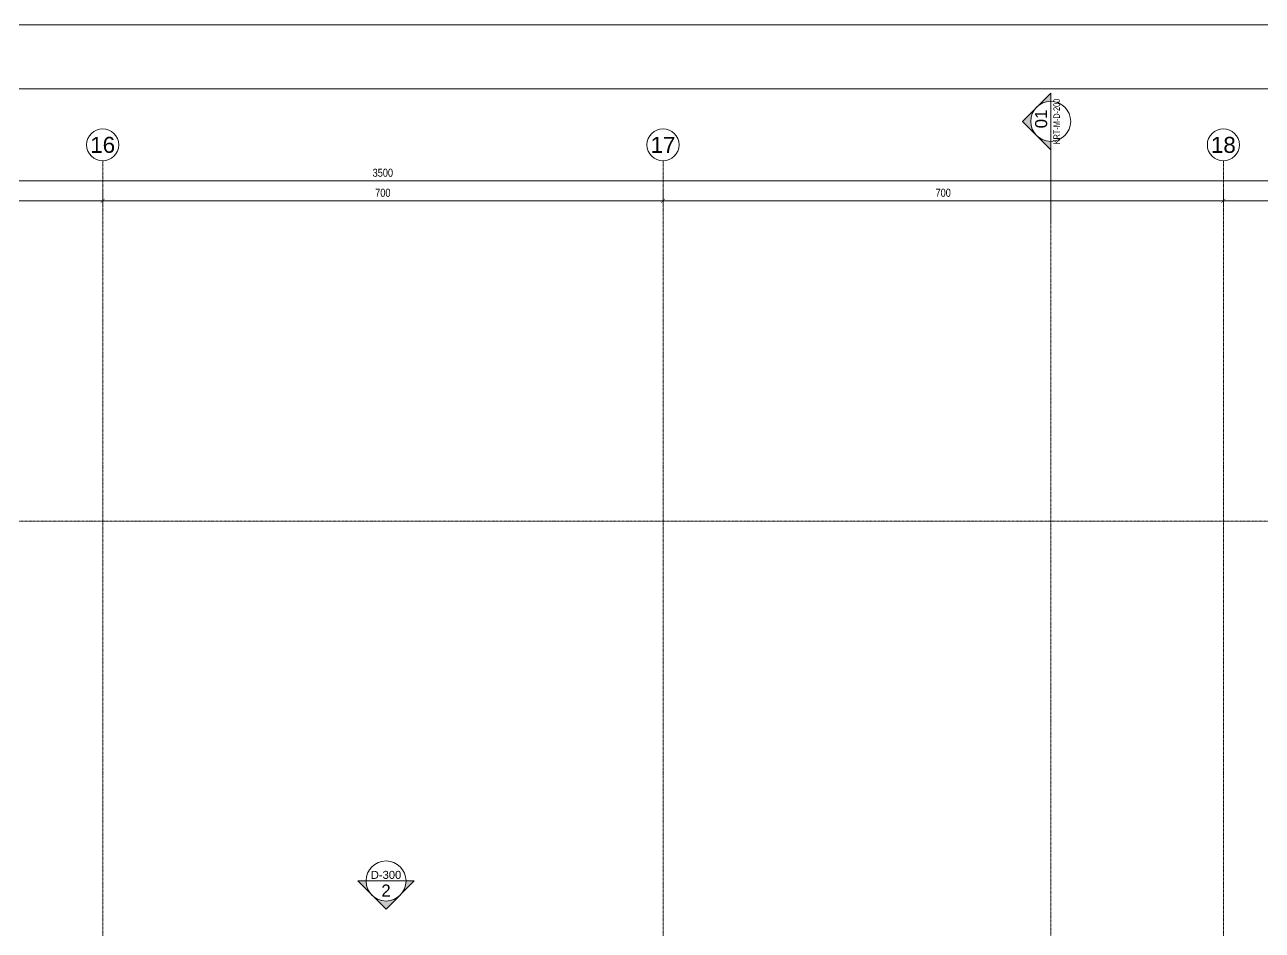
# Model space of a CAD drawing. Extents: x -1439 to 23780, y -1362 to 4476.
# Drawn here: x 2525 to 4071, y 3074 to 4205 of the extents above; entities that cross this region are included whole.
import ezdxf
from ezdxf.enums import TextEntityAlignment as Align

# ---------------------------------------------------------------- set-up
doc = ezdxf.new("R2010")
doc.units = 0
doc.header["$MEASUREMENT"] = 0
doc.linetypes.add('Audi$0$DASHDOT2', pattern=[0.5, 0.25, -0.125, 0, -0.125])
doc.layers.get('0').update_dxf_attribs({"color": 9, "lineweight": 9})
doc.layers.get('Defpoints').update_dxf_attribs({"color": 9, "lineweight": 9})
for name, color, linetype, lineweight in [('Audi$0$10', 8, 'Continuous', 9), ('Audi$0$21', 8, 'Continuous', 9), ('Audi$0$24', 8, 'Audi$0$DASHDOT2', 9), ('Audi$0$25', 8, 'Continuous', 9)]:
    doc.layers.add(name, color=color, linetype=linetype, lineweight=lineweight)
doc.layers.add('Audi$0$40A', color=8, linetype='Continuous', lineweight=9, plot=False)
doc.styles.add('Audi$0$Arial', font='arial.ttf', dxfattribs={"height": 2.5})
doc.styles.add('Audi$0$MuuM_TEXT-STANDART', font='ARIALN.TTF')
doc.dimstyles.new('Audi$0$MuuM_DIM50', dxfattribs={"dimscale": 5, "dimtxt": 2, "dimasz": 1, "dimexe": 1, "dimexo": 1, "dimgap": 1, "dimtad": 1, "dimdec": 1, "dimrnd": 0.5, "dimdsep": 46, "dimtxsty": 'Audi$0$MuuM_TEXT-STANDART', "dimblk": 'Audi$0$_ArchTick', "dimcen": 0, "dimdle": 0.15, "dimclrd": 256, "dimclre": 256, "dimclrt": 256, "dimadec": 0, "dimazin": 0, "dimtfac": 5, "dimtdec": 1, "dimtix": 1, "dimtmove": 2, "dimatfit": 3, "dimldrblk": 'Audi$0$_Dot', "dimfxl": 3, "dimfxlon": 1, "dimtolj": 1, "dimlwd": -1, "dimlwe": -1, "dimarcsym": 0})

# ---------------------------------------------------------------- blocks, each defined once
blk = doc.blocks.new('Audi$0$0_exteriorelevation1')
h = blk.add_hatch(color=256)
h.dxf.hatch_style = 1
h.paths.add_polyline_path([(0, 7.07), (-3.54, 3.54, -0.414214), (3.54, 3.54)])
h = blk.add_hatch(color=256)
edge = h.paths.add_edge_path()
edge.add_arc((0, 0), 5, 135, 180)
edge.add_line((-5, 0), (-7.07, 0))
edge.add_line((-7.07, 0), (-3.54, 3.54))
edge = h.paths.add_edge_path()
edge.add_line((5, 0), (7.07, 0))
edge.add_line((7.07, 0), (3.54, 3.54))
edge.add_arc((0, 0), 5, 0, 45, ccw=False)
blk.add_lwpolyline([(7.07, 0), (0, 7.07), (-7.07, 0), (7.07, 0)])
blk.add_lwpolyline([(7.07, 0), (0, 7.07), (-7.07, 0), (7.07, 0)])
blk.add_circle((0, 0), 5)
at = {"style": 'Audi$0$Arial'}
blk.add_attdef('KESITADI', text='', height=3, dxfattribs=at).set_placement((0, 0), align=Align.BOTTOM_CENTER)
blk.add_attdef('PAFTAADI', text='', height=2, dxfattribs=at).set_placement((0, -0.5), align=Align.TOP_CENTER)
blk = doc.blocks.new('Audi$0$0_aks')
at = {"linetype": 'Continuous'}
blk.add_circle((0, 0), 2, dxfattribs=at)
at = {"style": 'Audi$0$Arial'}
blk.add_attdef('AKS', text='', height=2, dxfattribs=at).set_placement((0, 0), align=Align.MIDDLE_CENTER)
blk = doc.blocks.new('Audi$0$_ArchTick')
at = {"color": 0, "linetype": 'ByBlock', "const_width": 0.15}
blk.add_lwpolyline([(-0.5, -0.5), (0.5, 0.5)], dxfattribs=at)
blk = doc.blocks.new('*D507')
at = {"layer": 'Audi$0$25', "transparency": 16777216}
for p, q in [((-3500, 1240), (-3500, 1220)), ((0, 1240), (0, 1220)), ((-3500.8, 1225), (0.7, 1225))]:
    blk.add_line(p, q, dxfattribs=at)
at = {"layer": 'Defpoints', "color": 0, "transparency": 16777216}
for p in [(-3500, 1250), (0, 1250), (0, 1225)]:
    blk.add_point(p, dxfattribs=at)
at = {"layer": 'Audi$0$25', "transparency": 16777216, "xscale": 5, "yscale": 5, "zscale": 5, "rotation": 180}
blk.add_blockref('Audi$0$_ArchTick', (-3500, 1225), dxfattribs=at)
at = {"layer": 'Audi$0$25', "transparency": 16777216, "xscale": 5, "yscale": 5, "zscale": 5}
blk.add_blockref('Audi$0$_ArchTick', (0, 1225), dxfattribs=at)
at = {"layer": 'Audi$0$25', "transparency": 16777216, "insert": (-1750, 1235.1), "char_height": 10, "attachment_point": 5, "style": 'Audi$0$MuuM_TEXT-STANDART'}
blk.add_mtext('\\A1;3500', dxfattribs=at)
blk = doc.blocks.new('Audi$0$_Dot')
at = {"color": 0, "linetype": 'ByBlock', "lineweight": -2}
blk.add_line((-0.5, 0), (-1, 0), dxfattribs=at)
at = {"color": 0, "linetype": 'ByBlock', "const_width": 0.5}
blk.add_lwpolyline([(-0.25, 0, 1), (0.25, 0, 1)], format="xyb", close=True, dxfattribs=at)
blk = doc.blocks.new('*D508')
at = {"layer": 'Audi$0$25', "transparency": 16777216}
for p, q in [((-700, 1215), (-700, 1195)), ((0, 1215), (0, 1195)), ((0.7, 1200), (-700.8, 1200))]:
    blk.add_line(p, q, dxfattribs=at)
at = {"layer": 'Defpoints', "color": 0, "transparency": 16777216}
for p in [(-700, 1250), (0, 1250), (-700, 1200)]:
    blk.add_point(p, dxfattribs=at)
at = {"layer": 'Audi$0$25', "transparency": 16777216, "xscale": 5, "yscale": 5, "zscale": 5, "rotation": 180}
blk.add_blockref('Audi$0$_ArchTick', (-700, 1200), dxfattribs=at)
at = {"layer": 'Audi$0$25', "transparency": 16777216, "xscale": 5, "yscale": 5, "zscale": 5}
blk.add_blockref('Audi$0$_ArchTick', (0, 1200), dxfattribs=at)
at = {"layer": 'Audi$0$25', "transparency": 16777216, "insert": (-350, 1210.1), "char_height": 10, "attachment_point": 5, "style": 'Audi$0$MuuM_TEXT-STANDART'}
blk.add_mtext('\\A1;700', dxfattribs=at)
blk = doc.blocks.new('*D509')
at = {"layer": 'Audi$0$25', "transparency": 16777216}
for p, q in [((-1400, 1215), (-1400, 1195)), ((-700, 1215), (-700, 1195)), ((-699.2, 1200), (-1400.8, 1200))]:
    blk.add_line(p, q, dxfattribs=at)
at = {"layer": 'Defpoints', "color": 0, "transparency": 16777216}
for p in [(-1400, 1250), (-700, 1250), (-1400, 1200)]:
    blk.add_point(p, dxfattribs=at)
at = {"layer": 'Audi$0$25', "transparency": 16777216, "xscale": 5, "yscale": 5, "zscale": 5, "rotation": 180}
blk.add_blockref('Audi$0$_ArchTick', (-1400, 1200), dxfattribs=at)
at = {"layer": 'Audi$0$25', "transparency": 16777216, "xscale": 5, "yscale": 5, "zscale": 5}
blk.add_blockref('Audi$0$_ArchTick', (-700, 1200), dxfattribs=at)
at = {"layer": 'Audi$0$25', "transparency": 16777216, "insert": (-1050, 1210.1), "char_height": 10, "attachment_point": 5, "style": 'Audi$0$MuuM_TEXT-STANDART'}
blk.add_mtext('\\A1;700', dxfattribs=at)
blk = doc.blocks.new('*D510')
at = {"layer": 'Audi$0$25', "transparency": 16777216}
for p, q in [((-2100, 1215), (-2100, 1195)), ((-1400, 1215), (-1400, 1195)), ((-1399.2, 1200), (-2100.8, 1200))]:
    blk.add_line(p, q, dxfattribs=at)
at = {"layer": 'Defpoints', "color": 0, "transparency": 16777216}
for p in [(-2100, 1250), (-1400, 1250), (-2100, 1200)]:
    blk.add_point(p, dxfattribs=at)
at = {"layer": 'Audi$0$25', "transparency": 16777216, "xscale": 5, "yscale": 5, "zscale": 5, "rotation": 180}
blk.add_blockref('Audi$0$_ArchTick', (-2100, 1200), dxfattribs=at)
at = {"layer": 'Audi$0$25', "transparency": 16777216, "xscale": 5, "yscale": 5, "zscale": 5}
blk.add_blockref('Audi$0$_ArchTick', (-1400, 1200), dxfattribs=at)
at = {"layer": 'Audi$0$25', "transparency": 16777216, "insert": (-1750, 1210.1), "char_height": 10, "attachment_point": 5, "style": 'Audi$0$MuuM_TEXT-STANDART'}
blk.add_mtext('\\A1;700', dxfattribs=at)
blk = doc.blocks.new('*D500')
at = {"layer": 'Audi$0$25', "transparency": 16777216}
for p, q in [((-2800, 1215), (-2800, 1195)), ((-2100, 1215), (-2100, 1195)), ((-2099.2, 1200), (-2800.8, 1200))]:
    blk.add_line(p, q, dxfattribs=at)
at = {"layer": 'Defpoints', "color": 0, "transparency": 16777216}
for p in [(-2800, 1250), (-2100, 1250), (-2800, 1200)]:
    blk.add_point(p, dxfattribs=at)
at = {"layer": 'Audi$0$25', "transparency": 16777216, "xscale": 5, "yscale": 5, "zscale": 5, "rotation": 180}
blk.add_blockref('Audi$0$_ArchTick', (-2800, 1200), dxfattribs=at)
at = {"layer": 'Audi$0$25', "transparency": 16777216, "xscale": 5, "yscale": 5, "zscale": 5}
blk.add_blockref('Audi$0$_ArchTick', (-2100, 1200), dxfattribs=at)
at = {"layer": 'Audi$0$25', "transparency": 16777216, "insert": (-2450, 1210.1), "char_height": 10, "attachment_point": 5, "style": 'Audi$0$MuuM_TEXT-STANDART'}
blk.add_mtext('\\A1;700', dxfattribs=at)
blk = doc.blocks.new('Audi$0$0_buildingsection')
h = blk.add_hatch(color=256)
h.paths.add_polyline_path([(7.07, 0), (0, 7.07), (-7.07, 0)])
h.paths.add_polyline_path([(5, 0, 1), (-5, 0)], flags=16)
for points in [[(7.07, 0), (0, 7.07), (-7.07, 0), (25, 0)], [(7.07, 0), (0, 7.07), (-7.07, 0), (7.07, 0)]]:
    blk.add_lwpolyline(points)
blk.add_circle((0, 0), 5)
at = {"style": 'Audi$0$Arial'}
blk.add_attdef('KESITADI', text='', height=3, dxfattribs=at).set_placement((0, 0), align=Align.BOTTOM_CENTER)
blk.add_attdef('PAFTAADI', text='', height=2, dxfattribs=at).set_placement((0, -0.5), align=Align.TOP_CENTER)
blk = doc.blocks.new('Audi$0$P-AKS_AUDI')
at = {"layer": 'Audi$0$21', "linetype": 'Audi$0$DASHDOT2'}
blk.add_lwpolyline([(-990.27, -246.25), (-915.69, -246.25), (-915.69, 1254.49)], dxfattribs=at)
at = {"layer": 'Audi$0$24'}
for points in [[(-2100, -2590), (-2100, 1250)], [(-1400, -2590), (-1400, 1250)], [(-700, -2590), (-700, 1250)], [(-3840, 800), (360, 800)]]:
    blk.add_lwpolyline(points, dxfattribs=at)
at = {"layer": 'Audi$0$21'}
ref = blk.add_blockref('Audi$0$0_buildingsection', (-915.69, 1299.31), dxfattribs=dict(at, xscale=-5, yscale=5, zscale=5, rotation=90))
ref.add_attrib('KESITADI', '01', dxfattribs={"layer": '0', "height": 15, "rotation": 90, "style": 'Audi$0$Arial'}).set_placement((-915.69, 1302.29), align=Align.BOTTOM_CENTER)
ref.add_attrib('PAFTAADI', 'KRT-M-D-200', dxfattribs={"layer": '0', "height": 8, "rotation": 90, "style": 'Audi$0$MuuM_TEXT-STANDART', "width": 0.8}).set_placement((-901.85, 1299.13), align=Align.BOTTOM_CENTER)
at = {"layer": 'Audi$0$24', "xscale": 10, "yscale": 10, "zscale": 10}
for p, values in [((-2100, 1270), {'AKS': '16'}), ((-1400, 1270), {'AKS': '17'}), ((-700, 1270), {'AKS': '18'})]:
    blk.add_blockref('Audi$0$0_aks', p, dxfattribs=at).add_auto_attribs(values)
at = {"layer": 'Audi$0$25'}
for base, p1, p2, picture, middle in [((0, 1225), (-3500, 1250), (0, 1250), '*D507', (-1750, 1235.11)), ((-2800, 1200), (-2100, 1250), (-2800, 1250), '*D500', (-2450, 1210.11)), ((-2100, 1200), (-1400, 1250), (-2100, 1250), '*D510', (-1750, 1210.11)), ((-1400, 1200), (-700, 1250), (-1400, 1250), '*D509', (-1050, 1210.11)), ((-700, 1200), (0, 1250), (-700, 1250), '*D508', (-350, 1210.11))]:
    dim = blk.add_linear_dim(base=base, p1=p1, p2=p2, dimstyle='Audi$0$MuuM_DIM50', dxfattribs=at)
    dim.commit()
    dim.dimension.update_dxf_attribs({"geometry": picture, "text_midpoint": middle})
blk = doc.blocks.new('Audi$0$p-zemin kat')
at = {"layer": 'Audi$0$24'}
blk.add_blockref('Audi$0$P-AKS_AUDI', (4722.5, 2785), dxfattribs=at)

msp = doc.modelspace()

# ---------------------------------------------------------------- linework, layer by layer
at = {"layer": 'Audi$0$40A'}
for points in [[(5945, 4205), (0, 4205), (0, 0), (5945, 0)], [(5405.06, 80), (80, 80), (80, 4125), (5405.06, 4125)]]:
    msp.add_lwpolyline(points, close=True, dxfattribs=at)

# ---------------------------------------------------------------- block references
at = {"layer": 'Audi$0$10'}
msp.add_blockref('Audi$0$p-zemin kat', (0, 0), dxfattribs=at)
at = {"layer": 'Audi$0$21'}
ref = msp.add_blockref('Audi$0$0_exteriorelevation1', (2976.48, 3135.55), dxfattribs=dict(at, xscale=-5, yscale=5, zscale=5, rotation=180))
ref.add_attrib('KESITADI', '2', dxfattribs={"layer": '0', "height": 15, "style": 'Audi$0$Arial'}).set_placement((2976.48, 3111.61), align=Align.BOTTOM_CENTER)
ref.add_attrib('PAFTAADI', 'D-300', dxfattribs={"layer": '0', "height": 10, "style": 'Audi$0$Arial'}).set_placement((2976.48, 3148.18), align=Align.TOP_CENTER)

doc.saveas('drawing.dxf')
